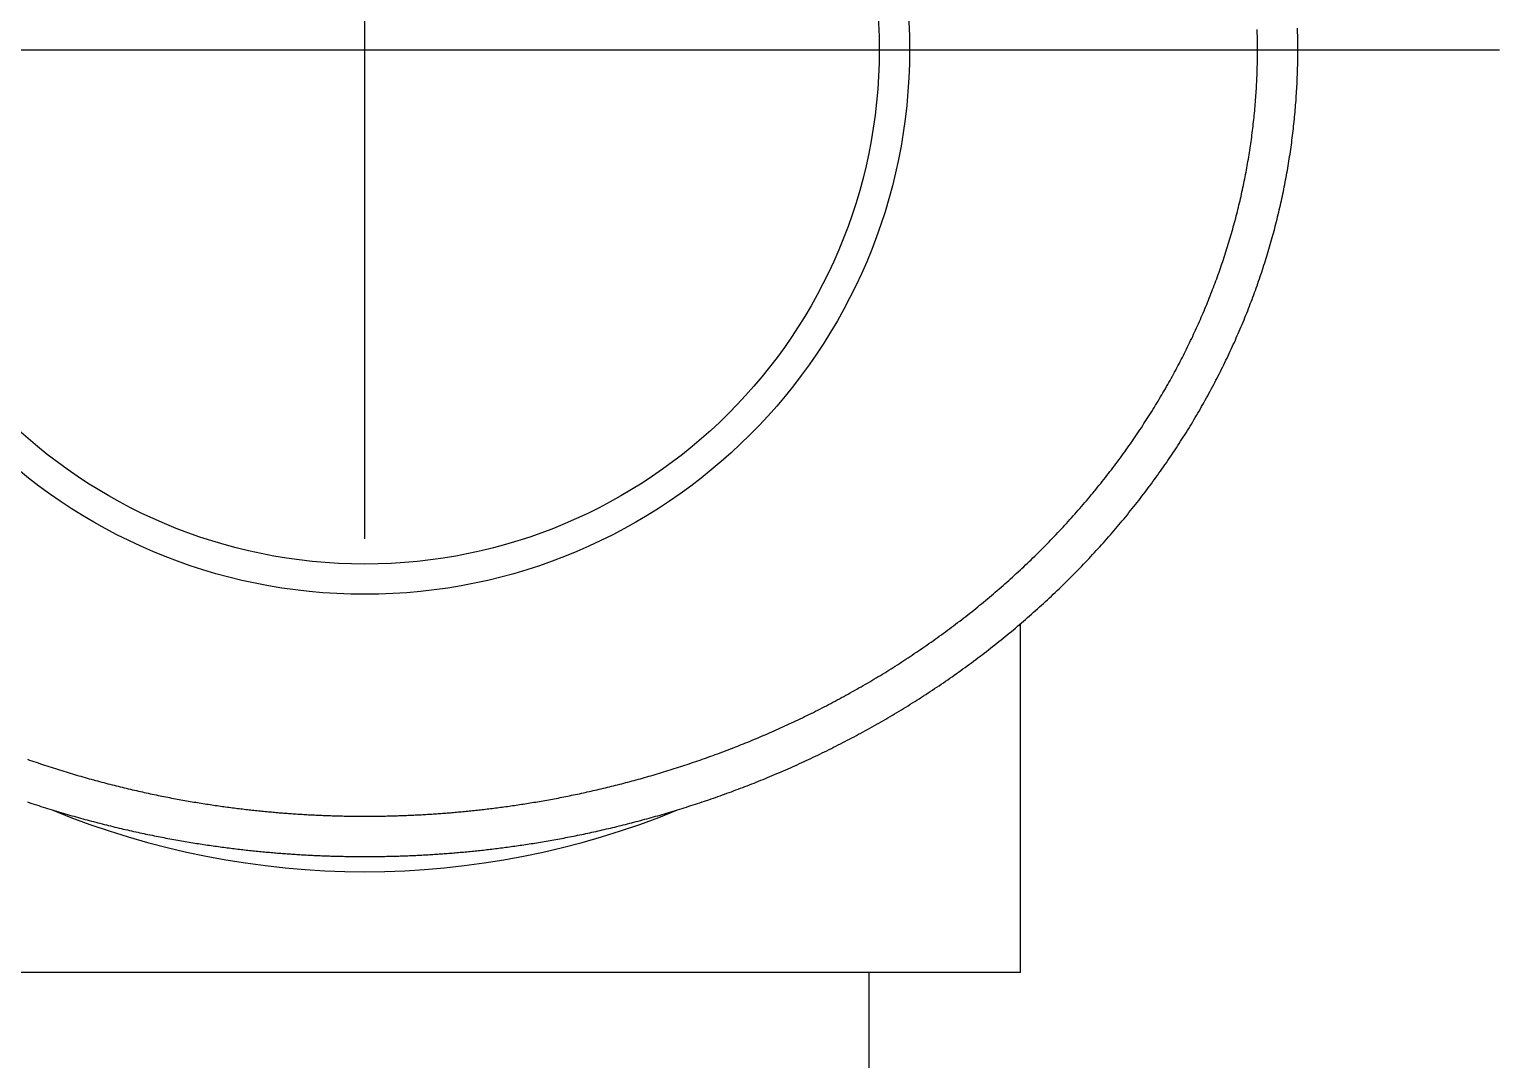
# Model space of a CAD drawing. Extents: x -10.3 to 66.3, y -16.9 to 63.8.
# Drawn here: x 51.69 to 66.27, y 43.64 to 53.85 of the extents above; entities that cross this region are included whole.
import ezdxf

# ---------------------------------------------------------------- set-up
doc = ezdxf.new("R2010")
doc.units = 0
doc.linetypes.add('CENTER', pattern=[50.8, 31.75, -6.35, 6.35, -6.35])
doc.layers.get('0').update_dxf_attribs({"linetype": 'CONTINUOUS'})
doc.layers.add('CENTER', color=1, linetype='CENTER')

msp = doc.modelspace()

# ---------------------------------------------------------------- linework, layer by layer
at = {"color": 7, "linetype": 'CONTINUOUS'}
for p, q in [((61.5174, 44.5), (61.5174, 47.9581)), ((61.5174, 44.5), (48.5174, 44.5)), ((60.0174, 0.3), (60.0174, 44.5))]:
    msp.add_line(p, q, dxfattribs=at)
at = {"color": 7}
for points in [[(55.0174, 45.65, 0), (55.0327, 45.65, 0), (55.048, 45.65, 0), (55.0633, 45.6501, 0), (55.0785, 45.6502, 0), (55.0938, 45.6503, 0), (55.109, 45.6504, 0), (55.1243, 45.6505, 0), (55.1396, 45.6507, 0), (55.1548, 45.6508, 0), (55.17, 45.651, 0), (55.1853, 45.6513, 0), (55.2005, 45.6515, 0), (55.2158, 45.6518, 0), (55.231, 45.6521, 0), (55.2463, 45.6524, 0), (55.2615, 45.6527, 0), (55.2768, 45.6531, 0), (55.292, 45.6534, 0), (55.3073, 45.6538, 0), (55.3225, 45.6542, 0), (55.3378, 45.6547, 0), (55.3531, 45.6552, 0), (55.3684, 45.6556, 0), (55.3837, 45.6561, 0), (55.399, 45.6567, 0), (55.4143, 45.6572, 0), (55.4296, 45.6578, 0), (55.4449, 45.6584, 0), (55.4603, 45.659, 0), (55.4757, 45.6597, 0), (55.491, 45.6604, 0), (55.5064, 45.6611, 0), (55.5218, 45.6618, 0), (55.5372, 45.6625, 0), (55.5527, 45.6633, 0), (55.5681, 45.6641, 0), (55.5836, 45.6649, 0), (55.5991, 45.6657, 0), (55.6146, 45.6666, 0), (55.6302, 45.6675, 0), (55.6457, 45.6684, 0), (55.6613, 45.6693, 0), (55.6769, 45.6703, 0), (55.6925, 45.6713, 0), (55.7082, 45.6723, 0), (55.7238, 45.6733, 0), (55.7395, 45.6744, 0), (55.7553, 45.6755, 0), (55.771, 45.6766, 0), (55.7868, 45.6777, 0), (55.8026, 45.6789, 0), (55.8184, 45.68, 0), (55.8343, 45.6812, 0), (55.8502, 45.6825, 0), (55.8662, 45.6837, 0), (55.8821, 45.685, 0), (55.8981, 45.6863, 0), (55.9142, 45.6877, 0), (55.9302, 45.689, 0), (55.9463, 45.6904, 0), (55.9625, 45.6919, 0), (55.9787, 45.6933, 0), (55.9949, 45.6948, 0), (56.0112, 45.6963, 0), (56.0275, 45.6978, 0), (56.0438, 45.6994, 0), (56.0602, 45.7009, 0), (56.0767, 45.7026, 0), (56.0932, 45.7042, 0), (56.1097, 45.7059, 0), (56.1262, 45.7076, 0), (56.1429, 45.7093, 0), (56.1595, 45.7111, 0), (56.1762, 45.7129, 0), (56.193, 45.7147, 0), (56.2098, 45.7166, 0), (56.2267, 45.7185, 0), (56.2436, 45.7204, 0), (56.2606, 45.7224, 0), (56.2776, 45.7244, 0), (56.2946, 45.7265, 0), (56.3117, 45.7285, 0), (56.3289, 45.7306, 0), (56.3462, 45.7328, 0), (56.3634, 45.735, 0), (56.3808, 45.7372, 0), (56.3982, 45.7394, 0), (56.4156, 45.7417, 0), (56.4331, 45.7441, 0), (56.4507, 45.7464, 0), (56.4683, 45.7489, 0), (56.486, 45.7513, 0), (56.5038, 45.7538, 0), (56.5216, 45.7563, 0), (56.5395, 45.7589, 0), (56.5574, 45.7615, 0), (56.5754, 45.7642, 0), (56.5935, 45.7669, 0), (56.6116, 45.7696, 0), (56.6298, 45.7724, 0), (56.6481, 45.7752, 0), (56.6664, 45.7781, 0), (56.6848, 45.781, 0), (56.7033, 45.7839, 0), (56.7218, 45.7869, 0), (56.7404, 45.79, 0), (56.7591, 45.7931, 0), (56.7779, 45.7962, 0), (56.7967, 45.7994, 0), (56.8156, 45.8026, 0), (56.8346, 45.8059, 0), (56.8536, 45.8092, 0), (56.8727, 45.8126, 0), (56.8919, 45.816, 0), (56.9112, 45.8195, 0), (56.9305, 45.823, 0), (56.9499, 45.8265, 0), (56.9694, 45.8302, 0), (56.9889, 45.8338, 0), (57.0085, 45.8376, 0), (57.0282, 45.8413, 0), (57.0479, 45.8452, 0), (57.0677, 45.8491, 0), (57.0875, 45.853, 0), (57.1074, 45.857, 0), (57.1274, 45.861, 0), (57.1474, 45.8651, 0), (57.1674, 45.8692, 0), (57.1876, 45.8734, 0), (57.2077, 45.8777, 0), (57.228, 45.882, 0), (57.2483, 45.8863, 0), (57.2686, 45.8908, 0), (57.289, 45.8952, 0), (57.3094, 45.8997, 0), (57.3299, 45.9043, 0), (57.3505, 45.9089, 0), (57.3711, 45.9136, 0), (57.3917, 45.9184, 0), (57.4124, 45.9232, 0), (57.4332, 45.928, 0), (57.454, 45.9329, 0), (57.4748, 45.9379, 0), (57.4957, 45.9429, 0), (57.5166, 45.948, 0), (57.5376, 45.9531, 0), (57.5586, 45.9583, 0), (57.5797, 45.9635, 0), (57.6008, 45.9688, 0), (57.6219, 45.9742, 0), (57.6431, 45.9796, 0), (57.6643, 45.985, 0), (57.6856, 45.9906, 0), (57.7069, 45.9961, 0), (57.7283, 46.0018, 0), (57.7497, 46.0075, 0), (57.7711, 46.0132, 0), (57.7925, 46.0191, 0), (57.814, 46.0249, 0), (57.8356, 46.0309, 0), (57.8571, 46.0368, 0), (57.8787, 46.0429, 0), (57.9004, 46.049, 0), (57.9221, 46.0552, 0), (57.9438, 46.0614, 0), (57.9655, 46.0677, 0), (57.9873, 46.074, 0), (58.009, 46.0805, 0), (58.0309, 46.0869, 0), (58.0527, 46.0934, 0), (58.0746, 46.1, 0), (58.0965, 46.1067, 0), (58.1184, 46.1134, 0), (58.1404, 46.1202, 0), (58.1624, 46.127, 0), (58.1844, 46.1339, 0), (58.2064, 46.1409, 0), (58.2285, 46.1479, 0), (58.2506, 46.155, 0), (58.2727, 46.1621, 0), (58.2948, 46.1693, 0), (58.317, 46.1766, 0), (58.3391, 46.1839, 0), (58.3613, 46.1913, 0), (58.3835, 46.1988, 0), (58.4058, 46.2063, 0), (58.428, 46.2139, 0), (58.4503, 46.2215, 0), (58.4726, 46.2292, 0), (58.4948, 46.237, 0), (58.5172, 46.2448, 0), (58.5395, 46.2527, 0), (58.5618, 46.2607, 0), (58.5842, 46.2687, 0), (58.6065, 46.2768, 0), (58.6289, 46.285, 0), (58.6513, 46.2932, 0), (58.6737, 46.3015, 0), (58.6961, 46.3099, 0), (58.7185, 46.3183, 0), (58.7409, 46.3268, 0), (58.7633, 46.3354, 0), (58.7858, 46.344, 0), (58.8082, 46.3527, 0), (58.8307, 46.3614, 0), (58.8531, 46.3702, 0), (58.8756, 46.3791, 0), (58.8981, 46.3881, 0), (58.9206, 46.3971, 0), (58.9431, 46.4062, 0), (58.9656, 46.4154, 0), (58.9881, 46.4246, 0), (59.0107, 46.4339, 0), (59.0332, 46.4433, 0), (59.0557, 46.4527, 0), (59.0783, 46.4622, 0), (59.1008, 46.4718, 0), (59.1234, 46.4814, 0), (59.146, 46.4911, 0), (59.1685, 46.5009, 0), (59.1911, 46.5107, 0), (59.2137, 46.5206, 0), (59.2362, 46.5306, 0), (59.2588, 46.5407, 0), (59.2814, 46.5508, 0), (59.304, 46.5609, 0), (59.3266, 46.5712, 0), (59.3491, 46.5815, 0), (59.3717, 46.5919, 0), (59.3943, 46.6024, 0), (59.4169, 46.6129, 0), (59.4395, 46.6235, 0), (59.4621, 46.6342, 0), (59.4846, 46.6449, 0), (59.5072, 46.6557, 0), (59.5298, 46.6666, 0), (59.5524, 46.6775, 0), (59.5749, 46.6885, 0), (59.5975, 46.6996, 0), (59.62, 46.7108, 0), (59.6426, 46.722, 0), (59.6651, 46.7333, 0), (59.6877, 46.7447, 0), (59.7102, 46.7561, 0), (59.7327, 46.7676, 0), (59.7552, 46.7792, 0), (59.7777, 46.7908, 0), (59.8002, 46.8025, 0), (59.8227, 46.8143, 0), (59.8452, 46.8262, 0), (59.8677, 46.8381, 0), (59.8902, 46.8501, 0), (59.9126, 46.8622, 0), (59.9351, 46.8743, 0), (59.9575, 46.8865, 0), (59.9799, 46.8988, 0), (60.0023, 46.9111, 0), (60.0247, 46.9236, 0), (60.0471, 46.9361, 0), (60.0694, 46.9486, 0), (60.0918, 46.9613, 0), (60.1141, 46.974, 0), (60.1364, 46.9868, 0), (60.1587, 46.9996, 0), (60.181, 47.0125, 0), (60.2033, 47.0255, 0), (60.2256, 47.0386, 0), (60.2478, 47.0517, 0), (60.27, 47.065, 0), (60.2922, 47.0782, 0), (60.3144, 47.0916, 0), (60.3366, 47.105, 0), (60.3587, 47.1185, 0), (60.3808, 47.1321, 0), (60.4029, 47.1457, 0), (60.425, 47.1595, 0), (60.4471, 47.1733, 0), (60.4691, 47.1871, 0), (60.4911, 47.201, 0), (60.5131, 47.2151, 0), (60.535, 47.2291, 0), (60.557, 47.2433, 0), (60.5789, 47.2575, 0), (60.6007, 47.2718, 0), (60.6226, 47.2861, 0), (60.6444, 47.3006, 0), (60.6662, 47.3151, 0), (60.688, 47.3296, 0), (60.7097, 47.3443, 0), (60.7314, 47.359, 0), (60.7531, 47.3738, 0), (60.7747, 47.3886, 0), (60.7963, 47.4035, 0), (60.8179, 47.4185, 0), (60.8394, 47.4335, 0), (60.8609, 47.4487, 0), (60.8824, 47.4638, 0), (60.9038, 47.4791, 0), (60.9252, 47.4944, 0), (60.9466, 47.5098, 0), (60.9679, 47.5253, 0), (60.9892, 47.5408, 0), (61.0105, 47.5564, 0), (61.0317, 47.572, 0), (61.0529, 47.5878, 0), (61.074, 47.6036, 0), (61.0951, 47.6194, 0), (61.1162, 47.6353, 0), (61.1372, 47.6513, 0), (61.1582, 47.6674, 0), (61.1791, 47.6835, 0), (61.2, 47.6997, 0), (61.2208, 47.7159, 0), (61.2417, 47.7323, 0), (61.2624, 47.7486, 0), (61.2831, 47.7651, 0), (61.3038, 47.7816, 0), (61.3244, 47.7982, 0), (61.345, 47.8148, 0), (61.3656, 47.8315, 0), (61.386, 47.8482, 0), (61.4065, 47.8651, 0), (61.4269, 47.882, 0), (61.4472, 47.8989, 0), (61.4675, 47.9159, 0), (61.4878, 47.933, 0), (61.508, 47.9501, 0), (61.5281, 47.9673, 0), (61.5482, 47.9846, 0), (61.5682, 48.0019, 0), (61.5882, 48.0193, 0), (61.6082, 48.0368, 0), (61.628, 48.0543, 0), (61.6479, 48.0718, 0), (61.6677, 48.0895, 0), (61.6874, 48.1072, 0), (61.707, 48.1249, 0), (61.7266, 48.1427, 0), (61.7462, 48.1606, 0), (61.7657, 48.1785, 0), (61.7851, 48.1965, 0), (61.8045, 48.2146, 0), (61.8238, 48.2327, 0), (61.8431, 48.2508, 0), (61.8623, 48.2691, 0), (61.8814, 48.2873, 0), (61.9005, 48.3057, 0), (61.9195, 48.324, 0), (61.9384, 48.3425, 0), (61.9573, 48.361, 0), (61.9762, 48.3795, 0), (61.9949, 48.3981, 0), (62.0137, 48.4168, 0), (62.0323, 48.4355, 0), (62.0509, 48.4543, 0), (62.0694, 48.4731, 0), (62.0878, 48.492, 0), (62.1062, 48.5109, 0), (62.1246, 48.5299, 0), (62.1428, 48.5489, 0), (62.161, 48.568, 0), (62.1791, 48.5871, 0), (62.1972, 48.6063, 0), (62.2152, 48.6255, 0), (62.2331, 48.6448, 0), (62.251, 48.6641, 0), (62.2688, 48.6835, 0), (62.2865, 48.7029, 0), (62.3041, 48.7223, 0), (62.3217, 48.7418, 0), (62.3392, 48.7614, 0), (62.3567, 48.781, 0), (62.3741, 48.8006, 0), (62.3914, 48.8203, 0), (62.4086, 48.8401, 0), (62.4258, 48.8598, 0), (62.4428, 48.8797, 0), (62.4599, 48.8995, 0), (62.4768, 48.9194, 0), (62.4937, 48.9394, 0), (62.5105, 48.9594, 0), (62.5272, 48.9794, 0), (62.5438, 48.9995, 0), (62.5604, 49.0196, 0), (62.5769, 49.0398, 0), (62.5933, 49.06, 0), (62.6097, 49.0802, 0), (62.626, 49.1005, 0), (62.6422, 49.1208, 0), (62.6583, 49.1412, 0), (62.6743, 49.1616, 0), (62.6903, 49.182, 0), (62.7062, 49.2025, 0), (62.722, 49.223, 0), (62.7377, 49.2435, 0), (62.7534, 49.2641, 0), (62.7689, 49.2847, 0), (62.7844, 49.3053, 0), (62.7998, 49.326, 0), (62.8152, 49.3467, 0), (62.8304, 49.3674, 0), (62.8456, 49.3882, 0), (62.8607, 49.409, 0), (62.8757, 49.4298, 0), (62.8906, 49.4507, 0), (62.9054, 49.4716, 0), (62.9202, 49.4925, 0), (62.9349, 49.5135, 0), (62.9495, 49.5344, 0), (62.964, 49.5554, 0), (62.9784, 49.5765, 0), (62.9928, 49.5975, 0), (63.0071, 49.6186, 0), (63.0213, 49.6398, 0), (63.0354, 49.6609, 0), (63.0494, 49.6821, 0), (63.0634, 49.7033, 0), (63.0772, 49.7245, 0), (63.091, 49.7458, 0), (63.1048, 49.7671, 0), (63.1184, 49.7884, 0), (63.1319, 49.8097, 0), (63.1454, 49.8311, 0), (63.1588, 49.8525, 0), (63.1721, 49.8739, 0), (63.1853, 49.8953, 0), (63.1985, 49.9168, 0), (63.2115, 49.9383, 0), (63.2245, 49.9598, 0), (63.2374, 49.9813, 0), (63.2502, 50.0029, 0), (63.2629, 50.0245, 0), (63.2756, 50.0461, 0), (63.2882, 50.0677, 0), (63.3007, 50.0893, 0), (63.3131, 50.111, 0), (63.3254, 50.1327, 0), (63.3377, 50.1544, 0), (63.3498, 50.1762, 0), (63.3619, 50.198, 0), (63.3739, 50.2197, 0), (63.3858, 50.2415, 0), (63.3977, 50.2634, 0), (63.4094, 50.2852, 0), (63.4211, 50.3071, 0), (63.4327, 50.329, 0), (63.4442, 50.3509, 0), (63.4557, 50.3728, 0), (63.467, 50.3948, 0), (63.4783, 50.4167, 0), (63.4895, 50.4387, 0), (63.5006, 50.4607, 0), (63.5116, 50.4828, 0), (63.5225, 50.5048, 0), (63.5334, 50.5269, 0), (63.5442, 50.549, 0), (63.5549, 50.5711, 0), (63.5655, 50.5932, 0), (63.576, 50.6153, 0), (63.5865, 50.6375, 0), (63.5969, 50.6596, 0), (63.6072, 50.6818, 0), (63.6174, 50.704, 0), (63.6275, 50.7262, 0), (63.6376, 50.7485, 0), (63.6475, 50.7707, 0), (63.6574, 50.793, 0), (63.6672, 50.8153, 0), (63.677, 50.8376, 0), (63.6866, 50.8599, 0), (63.6962, 50.8823, 0), (63.7057, 50.9046, 0), (63.7151, 50.927, 0), (63.7244, 50.9494, 0), (63.7336, 50.9718, 0), (63.7428, 50.9942, 0), (63.7519, 51.0166, 0), (63.7609, 51.039, 0), (63.7698, 51.0615, 0), (63.7787, 51.084, 0), (63.7874, 51.1065, 0), (63.7961, 51.129, 0), (63.8047, 51.1515, 0), (63.8132, 51.174, 0), (63.8217, 51.1965, 0), (63.83, 51.2191, 0), (63.8383, 51.2417, 0), (63.8465, 51.2643, 0), (63.8546, 51.2868, 0), (63.8627, 51.3095, 0), (63.8706, 51.3321, 0), (63.8785, 51.3547, 0), (63.8863, 51.3773, 0), (63.894, 51.4, 0), (63.9017, 51.4227, 0), (63.9092, 51.4454, 0), (63.9167, 51.468, 0), (63.9241, 51.4908, 0), (63.9314, 51.5135, 0), (63.9387, 51.5362, 0), (63.9458, 51.5589, 0), (63.9529, 51.5817, 0), (63.9599, 51.6044, 0), (63.9668, 51.6272, 0), (63.9737, 51.65, 0), (63.9804, 51.6728, 0), (63.9871, 51.6956, 0), (63.9937, 51.7184, 0), (64.0002, 51.7412, 0), (64.0067, 51.764, 0), (64.013, 51.7869, 0), (64.0193, 51.8097, 0), (64.0255, 51.8326, 0), (64.0317, 51.8554, 0), (64.0377, 51.8783, 0), (64.0437, 51.9012, 0), (64.0496, 51.9241, 0), (64.0554, 51.947, 0), (64.0611, 51.9699, 0), (64.0668, 51.9928, 0), (64.0723, 52.0157, 0), (64.0778, 52.0386, 0), (64.0832, 52.0616, 0), (64.0886, 52.0845, 0), (64.0938, 52.1075, 0), (64.099, 52.1304, 0), (64.1041, 52.1534, 0), (64.1091, 52.1764, 0), (64.1141, 52.1993, 0), (64.1189, 52.2223, 0), (64.1237, 52.2453, 0), (64.1284, 52.2683, 0), (64.133, 52.2913, 0), (64.1376, 52.3143, 0), (64.142, 52.3373, 0), (64.1464, 52.3604, 0), (64.1507, 52.3834, 0), (64.155, 52.4064, 0), (64.1591, 52.4295, 0), (64.1632, 52.4525, 0), (64.1672, 52.4756, 0), (64.1711, 52.4986, 0), (64.175, 52.5217, 0), (64.1787, 52.5448, 0), (64.1824, 52.5678, 0), (64.186, 52.5909, 0), (64.1895, 52.614, 0), (64.193, 52.6371, 0), (64.1963, 52.6602, 0), (64.1996, 52.6833, 0), (64.2028, 52.7064, 0), (64.206, 52.7295, 0), (64.209, 52.7526, 0), (64.212, 52.7757, 0), (64.2149, 52.7988, 0), (64.2177, 52.8219, 0), (64.2205, 52.8451, 0), (64.2231, 52.8682, 0), (64.2257, 52.8913, 0), (64.2282, 52.9145, 0), (64.2307, 52.9376, 0), (64.233, 52.9607, 0), (64.2353, 52.9839, 0), (64.2375, 53.007, 0), (64.2396, 53.0302, 0), (64.2416, 53.0533, 0), (64.2436, 53.0765, 0), (64.2455, 53.0996, 0), (64.2473, 53.1228, 0), (64.249, 53.146, 0), (64.2507, 53.1691, 0), (64.2522, 53.1923, 0), (64.2537, 53.2154, 0), (64.2552, 53.2386, 0), (64.2565, 53.2618, 0), (64.2578, 53.2849, 0), (64.259, 53.3081, 0), (64.2601, 53.3313, 0), (64.2611, 53.3545, 0), (64.262, 53.3776, 0), (64.2629, 53.4008, 0), (64.2637, 53.424, 0), (64.2644, 53.4472, 0), (64.2651, 53.4704, 0), (64.2656, 53.4936, 0), (64.2661, 53.5168, 0), (64.2665, 53.5399, 0), (64.2668, 53.5631, 0), (64.2671, 53.5863, 0), (64.2673, 53.6095, 0), (64.2674, 53.6327, 0), (64.2674, 53.6559, 0), (64.2673, 53.6791, 0), (64.2672, 53.7023, 0), (64.267, 53.7254, 0), (64.2667, 53.7486, 0), (64.2663, 53.7718, 0), (64.2659, 53.795, 0), (64.2653, 53.8182, 0), (64.2647, 53.8413, 0), (64.2641, 53.8645, 0)], [(55.0174, 46.05, 0), (55.0321, 46.05, 0), (55.0468, 46.05, 0), (55.0615, 46.0501, 0), (55.0762, 46.0502, 0), (55.0909, 46.0502, 0), (55.1056, 46.0504, 0), (55.1203, 46.0505, 0), (55.135, 46.0506, 0), (55.1497, 46.0508, 0), (55.1643, 46.051, 0), (55.179, 46.0512, 0), (55.1937, 46.0515, 0), (55.2084, 46.0517, 0), (55.223, 46.052, 0), (55.2377, 46.0523, 0), (55.2524, 46.0526, 0), (55.2671, 46.0529, 0), (55.2817, 46.0533, 0), (55.2964, 46.0537, 0), (55.3111, 46.0541, 0), (55.3258, 46.0545, 0), (55.3405, 46.055, 0), (55.3553, 46.0554, 0), (55.37, 46.0559, 0), (55.3847, 46.0564, 0), (55.3994, 46.057, 0), (55.4142, 46.0575, 0), (55.429, 46.0581, 0), (55.4437, 46.0587, 0), (55.4585, 46.0593, 0), (55.4733, 46.06, 0), (55.4881, 46.0606, 0), (55.503, 46.0613, 0), (55.5178, 46.0621, 0), (55.5327, 46.0628, 0), (55.5475, 46.0635, 0), (55.5624, 46.0643, 0), (55.5773, 46.0651, 0), (55.5923, 46.066, 0), (55.6072, 46.0668, 0), (55.6222, 46.0677, 0), (55.6372, 46.0686, 0), (55.6522, 46.0695, 0), (55.6672, 46.0705, 0), (55.6823, 46.0714, 0), (55.6974, 46.0724, 0), (55.7125, 46.0735, 0), (55.7276, 46.0745, 0), (55.7428, 46.0756, 0), (55.758, 46.0767, 0), (55.7732, 46.0778, 0), (55.7885, 46.0789, 0), (55.8037, 46.0801, 0), (55.819, 46.0813, 0), (55.8344, 46.0825, 0), (55.8497, 46.0837, 0), (55.8651, 46.085, 0), (55.8806, 46.0863, 0), (55.896, 46.0876, 0), (55.9116, 46.0889, 0), (55.9271, 46.0903, 0), (55.9427, 46.0917, 0), (55.9583, 46.0931, 0), (55.974, 46.0945, 0), (55.9897, 46.096, 0), (56.0054, 46.0975, 0), (56.0212, 46.099, 0), (56.037, 46.1006, 0), (56.0528, 46.1022, 0), (56.0688, 46.1038, 0), (56.0847, 46.1054, 0), (56.1007, 46.1071, 0), (56.1167, 46.1088, 0), (56.1328, 46.1105, 0), (56.149, 46.1123, 0), (56.1651, 46.1141, 0), (56.1814, 46.1159, 0), (56.1976, 46.1178, 0), (56.214, 46.1197, 0), (56.2303, 46.1216, 0), (56.2467, 46.1236, 0), (56.2632, 46.1256, 0), (56.2797, 46.1276, 0), (56.2963, 46.1297, 0), (56.313, 46.1318, 0), (56.3296, 46.1339, 0), (56.3464, 46.1361, 0), (56.3632, 46.1383, 0), (56.38, 46.1405, 0), (56.3969, 46.1428, 0), (56.4139, 46.1451, 0), (56.4309, 46.1475, 0), (56.448, 46.1499, 0), (56.4652, 46.1523, 0), (56.4824, 46.1548, 0), (56.4996, 46.1573, 0), (56.5169, 46.1599, 0), (56.5343, 46.1625, 0), (56.5518, 46.1651, 0), (56.5693, 46.1678, 0), (56.5869, 46.1705, 0), (56.6045, 46.1732, 0), (56.6222, 46.176, 0), (56.64, 46.1789, 0), (56.6578, 46.1818, 0), (56.6757, 46.1847, 0), (56.6937, 46.1877, 0), (56.7117, 46.1907, 0), (56.7298, 46.1937, 0), (56.748, 46.1969, 0), (56.7663, 46.2, 0), (56.7846, 46.2032, 0), (56.803, 46.2064, 0), (56.8215, 46.2097, 0), (56.84, 46.2131, 0), (56.8586, 46.2165, 0), (56.8773, 46.2199, 0), (56.896, 46.2234, 0), (56.9148, 46.2269, 0), (56.9336, 46.2305, 0), (56.9525, 46.2341, 0), (56.9715, 46.2378, 0), (56.9905, 46.2415, 0), (57.0096, 46.2453, 0), (57.0287, 46.2492, 0), (57.0479, 46.253, 0), (57.0672, 46.257, 0), (57.0865, 46.261, 0), (57.1058, 46.265, 0), (57.1252, 46.2691, 0), (57.1447, 46.2732, 0), (57.1642, 46.2774, 0), (57.1838, 46.2817, 0), (57.2034, 46.2859, 0), (57.223, 46.2903, 0), (57.2428, 46.2947, 0), (57.2625, 46.2991, 0), (57.2823, 46.3036, 0), (57.3022, 46.3082, 0), (57.3221, 46.3128, 0), (57.342, 46.3175, 0), (57.362, 46.3222, 0), (57.3821, 46.327, 0), (57.4021, 46.3318, 0), (57.4223, 46.3367, 0), (57.4424, 46.3416, 0), (57.4626, 46.3466, 0), (57.4829, 46.3516, 0), (57.5032, 46.3567, 0), (57.5235, 46.3618, 0), (57.5439, 46.3671, 0), (57.5643, 46.3723, 0), (57.5848, 46.3776, 0), (57.6052, 46.383, 0), (57.6258, 46.3884, 0), (57.6463, 46.3939, 0), (57.6669, 46.3994, 0), (57.6876, 46.405, 0), (57.7082, 46.4107, 0), (57.7289, 46.4164, 0), (57.7497, 46.4221, 0), (57.7704, 46.4279, 0), (57.7912, 46.4338, 0), (57.812, 46.4397, 0), (57.8329, 46.4457, 0), (57.8538, 46.4518, 0), (57.8747, 46.4579, 0), (57.8957, 46.464, 0), (57.9166, 46.4702, 0), (57.9376, 46.4765, 0), (57.9587, 46.4829, 0), (57.9797, 46.4892, 0), (58.0008, 46.4957, 0), (58.0219, 46.5022, 0), (58.043, 46.5088, 0), (58.0642, 46.5154, 0), (58.0854, 46.5221, 0), (58.1065, 46.5288, 0), (58.1278, 46.5356, 0), (58.149, 46.5425, 0), (58.1703, 46.5494, 0), (58.1915, 46.5564, 0), (58.2128, 46.5634, 0), (58.2342, 46.5705, 0), (58.2555, 46.5777, 0), (58.2768, 46.5849, 0), (58.2982, 46.5922, 0), (58.3196, 46.5996, 0), (58.341, 46.607, 0), (58.3624, 46.6144, 0), (58.3838, 46.622, 0), (58.4053, 46.6296, 0), (58.4267, 46.6372, 0), (58.4482, 46.6449, 0), (58.4697, 46.6527, 0), (58.4912, 46.6605, 0), (58.5127, 46.6684, 0), (58.5342, 46.6764, 0), (58.5557, 46.6844, 0), (58.5772, 46.6925, 0), (58.5987, 46.7007, 0), (58.6203, 46.7089, 0), (58.6418, 46.7172, 0), (58.6634, 46.7255, 0), (58.6849, 46.7339, 0), (58.7065, 46.7424, 0), (58.7281, 46.7509, 0), (58.7496, 46.7595, 0), (58.7712, 46.7682, 0), (58.7928, 46.7769, 0), (58.8144, 46.7857, 0), (58.8361, 46.7946, 0), (58.8577, 46.8035, 0), (58.8793, 46.8125, 0), (58.9009, 46.8215, 0), (58.9226, 46.8306, 0), (58.9442, 46.8398, 0), (58.9659, 46.8491, 0), (58.9875, 46.8584, 0), (59.0092, 46.8678, 0), (59.0308, 46.8772, 0), (59.0525, 46.8867, 0), (59.0741, 46.8963, 0), (59.0958, 46.9059, 0), (59.1175, 46.9156, 0), (59.1391, 46.9254, 0), (59.1608, 46.9352, 0), (59.1825, 46.9451, 0), (59.2041, 46.9551, 0), (59.2258, 46.9651, 0), (59.2475, 46.9752, 0), (59.2691, 46.9854, 0), (59.2908, 46.9956, 0), (59.3124, 47.0059, 0), (59.3341, 47.0163, 0), (59.3557, 47.0267, 0), (59.3774, 47.0372, 0), (59.399, 47.0478, 0), (59.4206, 47.0584, 0), (59.4423, 47.0691, 0), (59.4639, 47.0799, 0), (59.4855, 47.0907, 0), (59.5071, 47.1016, 0), (59.5287, 47.1125, 0), (59.5503, 47.1236, 0), (59.5719, 47.1347, 0), (59.5935, 47.1458, 0), (59.615, 47.1571, 0), (59.6366, 47.1684, 0), (59.6581, 47.1797, 0), (59.6797, 47.1911, 0), (59.7012, 47.2026, 0), (59.7227, 47.2142, 0), (59.7442, 47.2258, 0), (59.7657, 47.2375, 0), (59.7872, 47.2493, 0), (59.8086, 47.2611, 0), (59.8301, 47.273, 0), (59.8515, 47.285, 0), (59.873, 47.2971, 0), (59.8944, 47.3092, 0), (59.9158, 47.3213, 0), (59.9371, 47.3336, 0), (59.9585, 47.3459, 0), (59.9799, 47.3583, 0), (60.0012, 47.3707, 0), (60.0225, 47.3832, 0), (60.0438, 47.3958, 0), (60.0651, 47.4085, 0), (60.0863, 47.4212, 0), (60.1076, 47.434, 0), (60.1288, 47.4468, 0), (60.15, 47.4597, 0), (60.1712, 47.4727, 0), (60.1923, 47.4858, 0), (60.2134, 47.4989, 0), (60.2346, 47.5121, 0), (60.2556, 47.5254, 0), (60.2767, 47.5387, 0), (60.2977, 47.5521, 0), (60.3188, 47.5656, 0), (60.3397, 47.5791, 0), (60.3607, 47.5928, 0), (60.3816, 47.6064, 0), (60.4025, 47.6202, 0), (60.4234, 47.634, 0), (60.4442, 47.6478, 0), (60.4651, 47.6618, 0), (60.4858, 47.6758, 0), (60.5066, 47.6898, 0), (60.5273, 47.704, 0), (60.548, 47.7182, 0), (60.5687, 47.7324, 0), (60.5893, 47.7468, 0), (60.6099, 47.7612, 0), (60.6305, 47.7756, 0), (60.651, 47.7901, 0), (60.6715, 47.8047, 0), (60.692, 47.8194, 0), (60.7124, 47.8341, 0), (60.7328, 47.8488, 0), (60.7531, 47.8637, 0), (60.7734, 47.8786, 0), (60.7937, 47.8936, 0), (60.814, 47.9086, 0), (60.8342, 47.9237, 0), (60.8543, 47.9388, 0), (60.8744, 47.954, 0), (60.8945, 47.9693, 0), (60.9146, 47.9847, 0), (60.9346, 48.0001, 0), (60.9545, 48.0155, 0), (60.9745, 48.031, 0), (60.9943, 48.0466, 0), (61.0142, 48.0623, 0), (61.0339, 48.078, 0), (61.0537, 48.0937, 0), (61.0734, 48.1096, 0), (61.093, 48.1254, 0), (61.1127, 48.1414, 0), (61.1322, 48.1574, 0), (61.1517, 48.1735, 0), (61.1712, 48.1896, 0), (61.1906, 48.2058, 0), (61.21, 48.222, 0), (61.2293, 48.2383, 0), (61.2486, 48.2547, 0), (61.2678, 48.2711, 0), (61.287, 48.2875, 0), (61.3061, 48.3041, 0), (61.3252, 48.3207, 0), (61.3442, 48.3373, 0), (61.3632, 48.354, 0), (61.3821, 48.3708, 0), (61.401, 48.3876, 0), (61.4198, 48.4045, 0), (61.4385, 48.4214, 0), (61.4572, 48.4384, 0), (61.4759, 48.4554, 0), (61.4945, 48.4725, 0), (61.513, 48.4897, 0), (61.5315, 48.5069, 0), (61.5499, 48.5242, 0), (61.5682, 48.5415, 0), (61.5865, 48.5588, 0), (61.6048, 48.5763, 0), (61.623, 48.5937, 0), (61.6411, 48.6113, 0), (61.6592, 48.6288, 0), (61.6772, 48.6465, 0), (61.6951, 48.6641, 0), (61.713, 48.6819, 0), (61.7308, 48.6996, 0), (61.7486, 48.7175, 0), (61.7663, 48.7354, 0), (61.7839, 48.7533, 0), (61.8015, 48.7713, 0), (61.819, 48.7893, 0), (61.8365, 48.8073, 0), (61.8538, 48.8255, 0), (61.8712, 48.8436, 0), (61.8884, 48.8618, 0), (61.9056, 48.8801, 0), (61.9228, 48.8984, 0), (61.9398, 48.9167, 0), (61.9568, 48.9351, 0), (61.9738, 48.9536, 0), (61.9906, 48.9721, 0), (62.0074, 48.9906, 0), (62.0242, 49.0091, 0), (62.0408, 49.0278, 0), (62.0574, 49.0464, 0), (62.074, 49.0651, 0), (62.0904, 49.0838, 0), (62.1068, 49.1026, 0), (62.1231, 49.1214, 0), (62.1394, 49.1403, 0), (62.1556, 49.1592, 0), (62.1717, 49.1781, 0), (62.1877, 49.1971, 0), (62.2037, 49.2161, 0), (62.2196, 49.2352, 0), (62.2355, 49.2542, 0), (62.2512, 49.2734, 0), (62.2669, 49.2925, 0), (62.2825, 49.3117, 0), (62.2981, 49.331, 0), (62.3135, 49.3503, 0), (62.3289, 49.3696, 0), (62.3442, 49.3889, 0), (62.3595, 49.4083, 0), (62.3747, 49.4277, 0), (62.3898, 49.4472, 0), (62.4048, 49.4666, 0), (62.4197, 49.4861, 0), (62.4346, 49.5057, 0), (62.4494, 49.5253, 0), (62.4641, 49.5449, 0), (62.4787, 49.5645, 0), (62.4933, 49.5842, 0), (62.5078, 49.6039, 0), (62.5222, 49.6236, 0), (62.5365, 49.6433, 0), (62.5507, 49.6631, 0), (62.5649, 49.6829, 0), (62.579, 49.7028, 0), (62.593, 49.7226, 0), (62.607, 49.7425, 0), (62.6208, 49.7624, 0), (62.6346, 49.7824, 0), (62.6483, 49.8023, 0), (62.6619, 49.8223, 0), (62.6755, 49.8423, 0), (62.6889, 49.8624, 0), (62.7023, 49.8824, 0), (62.7156, 49.9025, 0), (62.7289, 49.9226, 0), (62.742, 49.9428, 0), (62.7551, 49.9629, 0), (62.7681, 49.9831, 0), (62.7811, 50.0033, 0), (62.7939, 50.0236, 0), (62.8067, 50.0438, 0), (62.8194, 50.0641, 0), (62.832, 50.0844, 0), (62.8445, 50.1047, 0), (62.857, 50.1251, 0), (62.8694, 50.1455, 0), (62.8817, 50.1659, 0), (62.8939, 50.1863, 0), (62.906, 50.2067, 0), (62.9181, 50.2272, 0), (62.9301, 50.2476, 0), (62.942, 50.2681, 0), (62.9539, 50.2887, 0), (62.9656, 50.3092, 0), (62.9773, 50.3297, 0), (62.9889, 50.3503, 0), (63.0004, 50.3709, 0), (63.0119, 50.3915, 0), (63.0232, 50.4122, 0), (63.0345, 50.4328, 0), (63.0458, 50.4535, 0), (63.0569, 50.4742, 0), (63.0679, 50.4949, 0), (63.0789, 50.5156, 0), (63.0898, 50.5364, 0), (63.1007, 50.5571, 0), (63.1114, 50.5779, 0), (63.1221, 50.5987, 0), (63.1327, 50.6195, 0), (63.1432, 50.6404, 0), (63.1536, 50.6612, 0), (63.164, 50.6821, 0), (63.1743, 50.703, 0), (63.1845, 50.7239, 0), (63.1946, 50.7448, 0), (63.2046, 50.7657, 0), (63.2146, 50.7866, 0), (63.2245, 50.8076, 0), (63.2343, 50.8286, 0), (63.244, 50.8496, 0), (63.2537, 50.8706, 0), (63.2633, 50.8916, 0), (63.2728, 50.9126, 0), (63.2822, 50.9337, 0), (63.2916, 50.9547, 0), (63.3009, 50.9758, 0), (63.3101, 50.9969, 0), (63.3192, 51.018, 0), (63.3282, 51.0391, 0), (63.3372, 51.0603, 0), (63.3461, 51.0814, 0), (63.3549, 51.1026, 0), (63.3636, 51.1238, 0), (63.3723, 51.1449, 0), (63.3809, 51.1661, 0), (63.3894, 51.1874, 0), (63.3978, 51.2086, 0), (63.4062, 51.2298, 0), (63.4145, 51.2511, 0), (63.4227, 51.2723, 0), (63.4308, 51.2936, 0), (63.4389, 51.3149, 0), (63.4468, 51.3362, 0), (63.4547, 51.3575, 0), (63.4626, 51.3788, 0), (63.4703, 51.4002, 0), (63.478, 51.4215, 0), (63.4856, 51.4429, 0), (63.4931, 51.4642, 0), (63.5005, 51.4856, 0), (63.5079, 51.507, 0), (63.5152, 51.5284, 0), (63.5224, 51.5498, 0), (63.5295, 51.5712, 0), (63.5366, 51.5926, 0), (63.5436, 51.6141, 0), (63.5505, 51.6355, 0), (63.5573, 51.657, 0), (63.5641, 51.6784, 0), (63.5708, 51.6999, 0), (63.5774, 51.7214, 0), (63.5839, 51.7429, 0), (63.5904, 51.7644, 0), (63.5968, 51.7859, 0), (63.6031, 51.8074, 0), (63.6093, 51.829, 0), (63.6155, 51.8505, 0), (63.6215, 51.872, 0), (63.6276, 51.8936, 0), (63.6335, 51.9152, 0), (63.6393, 51.9367, 0), (63.6451, 51.9583, 0), (63.6508, 51.9799, 0), (63.6565, 52.0015, 0), (63.662, 52.0231, 0), (63.6675, 52.0447, 0), (63.6729, 52.0663, 0), (63.6782, 52.0879, 0), (63.6835, 52.1095, 0), (63.6887, 52.1312, 0), (63.6938, 52.1528, 0), (63.6988, 52.1744, 0), (63.7038, 52.1961, 0), (63.7087, 52.2177, 0), (63.7135, 52.2394, 0), (63.7182, 52.2611, 0), (63.7229, 52.2827, 0), (63.7274, 52.3044, 0), (63.7319, 52.3261, 0), (63.7364, 52.3478, 0), (63.7407, 52.3695, 0), (63.745, 52.3912, 0), (63.7492, 52.4129, 0), (63.7534, 52.4346, 0), (63.7575, 52.4563, 0), (63.7614, 52.478, 0), (63.7654, 52.4998, 0), (63.7692, 52.5215, 0), (63.773, 52.5432, 0), (63.7767, 52.565, 0), (63.7803, 52.5867, 0), (63.7838, 52.6085, 0), (63.7873, 52.6302, 0), (63.7907, 52.652, 0), (63.794, 52.6737, 0), (63.7973, 52.6955, 0), (63.8004, 52.7173, 0), (63.8035, 52.739, 0), (63.8066, 52.7608, 0), (63.8095, 52.7826, 0), (63.8124, 52.8044, 0), (63.8152, 52.8261, 0), (63.8179, 52.8479, 0), (63.8206, 52.8697, 0), (63.8232, 52.8915, 0), (63.8257, 52.9133, 0), (63.8281, 52.9351, 0), (63.8305, 52.9569, 0), (63.8328, 52.9787, 0), (63.835, 53.0005, 0), (63.8371, 53.0223, 0), (63.8392, 53.0442, 0), (63.8412, 53.066, 0), (63.8431, 53.0878, 0), (63.845, 53.1096, 0), (63.8468, 53.1314, 0), (63.8485, 53.1532, 0), (63.8501, 53.1751, 0), (63.8516, 53.1969, 0), (63.8531, 53.2187, 0), (63.8545, 53.2406, 0), (63.8559, 53.2624, 0), (63.8571, 53.2842, 0), (63.8583, 53.306, 0), (63.8594, 53.3279, 0), (63.8605, 53.3497, 0), (63.8615, 53.3716, 0), (63.8623, 53.3934, 0), (63.8632, 53.4152, 0), (63.8639, 53.4371, 0), (63.8646, 53.4589, 0), (63.8652, 53.4808, 0), (63.8657, 53.5026, 0), (63.8662, 53.5245, 0), (63.8666, 53.5463, 0), (63.8669, 53.5682, 0), (63.8671, 53.59, 0), (63.8673, 53.6118, 0), (63.8674, 53.6337, 0), (63.8674, 53.6555, 0), (63.8673, 53.6774, 0), (63.8672, 53.6992, 0), (63.867, 53.7211, 0), (63.8667, 53.7429, 0), (63.8664, 53.7648, 0), (63.866, 53.7866, 0), (63.8655, 53.8084, 0), (63.8649, 53.8303, 0), (63.8642, 53.8521, 0)], [(51.6722, 46.6143, 0), (51.6936, 46.6069, 0), (51.715, 46.5995, 0), (51.7364, 46.5921, 0), (51.7577, 46.5848, 0), (51.7791, 46.5776, 0), (51.8004, 46.5704, 0), (51.8217, 46.5633, 0), (51.843, 46.5562, 0), (51.8643, 46.5493, 0), (51.8855, 46.5423, 0), (51.9068, 46.5355, 0), (51.928, 46.5287, 0), (51.9492, 46.5219, 0), (51.9703, 46.5152, 0), (51.9915, 46.5086, 0), (52.0126, 46.502, 0), (52.0337, 46.4955, 0), (52.0548, 46.4891, 0), (52.0758, 46.4827, 0), (52.0968, 46.4763, 0), (52.1178, 46.47, 0), (52.1388, 46.4638, 0), (52.1598, 46.4577, 0), (52.1807, 46.4516, 0), (52.2016, 46.4455, 0), (52.2224, 46.4395, 0), (52.2433, 46.4336, 0), (52.2641, 46.4277, 0), (52.2848, 46.4219, 0), (52.3056, 46.4162, 0), (52.3263, 46.4105, 0), (52.3469, 46.4048, 0), (52.3676, 46.3992, 0), (52.3882, 46.3937, 0), (52.4087, 46.3882, 0), (52.4293, 46.3828, 0), (52.4498, 46.3774, 0), (52.4702, 46.3721, 0), (52.4906, 46.3669, 0), (52.511, 46.3617, 0), (52.5313, 46.3565, 0), (52.5516, 46.3514, 0), (52.5719, 46.3464, 0), (52.5921, 46.3414, 0), (52.6123, 46.3365, 0), (52.6324, 46.3316, 0), (52.6525, 46.3268, 0), (52.6726, 46.322, 0), (52.6926, 46.3173, 0), (52.7125, 46.3127, 0), (52.7324, 46.3081, 0), (52.7523, 46.3035, 0), (52.7721, 46.299, 0), (52.7919, 46.2946, 0), (52.8116, 46.2902, 0), (52.8313, 46.2858, 0), (52.8509, 46.2815, 0), (52.8705, 46.2773, 0), (52.89, 46.2731, 0), (52.9095, 46.269, 0), (52.9289, 46.2649, 0), (52.9482, 46.2609, 0), (52.9675, 46.2569, 0), (52.9868, 46.253, 0), (53.006, 46.2491, 0), (53.0251, 46.2453, 0), (53.0442, 46.2415, 0), (53.0633, 46.2378, 0), (53.0822, 46.2341, 0), (53.1011, 46.2305, 0), (53.12, 46.2269, 0), (53.1388, 46.2234, 0), (53.1575, 46.2199, 0), (53.1761, 46.2165, 0), (53.1947, 46.2131, 0), (53.2132, 46.2097, 0), (53.2316, 46.2065, 0), (53.25, 46.2032, 0), (53.2682, 46.2, 0), (53.2865, 46.1969, 0), (53.3046, 46.1938, 0), (53.3227, 46.1907, 0), (53.3407, 46.1877, 0), (53.3587, 46.1847, 0), (53.3766, 46.1818, 0), (53.3944, 46.1789, 0), (53.4121, 46.1761, 0), (53.4298, 46.1733, 0), (53.4475, 46.1705, 0), (53.4651, 46.1678, 0), (53.4826, 46.1651, 0), (53.5, 46.1625, 0), (53.5174, 46.1599, 0), (53.5347, 46.1573, 0), (53.552, 46.1548, 0), (53.5692, 46.1524, 0), (53.5864, 46.1499, 0), (53.6034, 46.1475, 0), (53.6205, 46.1452, 0), (53.6375, 46.1429, 0), (53.6544, 46.1406, 0), (53.6712, 46.1383, 0), (53.6881, 46.1361, 0), (53.7048, 46.134, 0), (53.7215, 46.1318, 0), (53.7382, 46.1297, 0), (53.7548, 46.1277, 0), (53.7713, 46.1256, 0), (53.7878, 46.1236, 0), (53.8043, 46.1217, 0), (53.8206, 46.1197, 0), (53.837, 46.1178, 0), (53.8533, 46.116, 0), (53.8695, 46.1141, 0), (53.8857, 46.1123, 0), (53.9019, 46.1106, 0), (53.918, 46.1088, 0), (53.934, 46.1071, 0), (53.95, 46.1055, 0), (53.966, 46.1038, 0), (53.9819, 46.1022, 0), (53.9978, 46.1006, 0), (54.0136, 46.0991, 0), (54.0294, 46.0975, 0), (54.0452, 46.096, 0), (54.0609, 46.0946, 0), (54.0765, 46.0931, 0), (54.0921, 46.0917, 0), (54.1077, 46.0903, 0), (54.1233, 46.0889, 0), (54.1388, 46.0876, 0), (54.1542, 46.0863, 0), (54.1697, 46.085, 0), (54.1851, 46.0837, 0), (54.2004, 46.0825, 0), (54.2158, 46.0813, 0), (54.2311, 46.0801, 0), (54.2463, 46.0789, 0), (54.2616, 46.0778, 0), (54.2768, 46.0766, 0), (54.292, 46.0755, 0), (54.3072, 46.0745, 0), (54.3223, 46.0734, 0), (54.3374, 46.0724, 0), (54.3525, 46.0714, 0), (54.3676, 46.0704, 0), (54.3826, 46.0695, 0), (54.3976, 46.0686, 0), (54.4126, 46.0677, 0), (54.4276, 46.0668, 0), (54.4425, 46.0659, 0), (54.4575, 46.0651, 0), (54.4724, 46.0643, 0), (54.4873, 46.0635, 0), (54.5021, 46.0628, 0), (54.517, 46.062, 0), (54.5318, 46.0613, 0), (54.5467, 46.0606, 0), (54.5615, 46.0599, 0), (54.5763, 46.0593, 0), (54.5911, 46.0587, 0), (54.6058, 46.0581, 0), (54.6206, 46.0575, 0), (54.6354, 46.0569, 0), (54.6501, 46.0564, 0), (54.6648, 46.0559, 0), (54.6796, 46.0554, 0), (54.6943, 46.0549, 0), (54.709, 46.0545, 0), (54.7237, 46.0541, 0), (54.7384, 46.0537, 0), (54.7531, 46.0533, 0), (54.7677, 46.0529, 0), (54.7824, 46.0526, 0), (54.7971, 46.0523, 0), (54.8118, 46.052, 0), (54.8264, 46.0517, 0), (54.8411, 46.0514, 0), (54.8558, 46.0512, 0), (54.8705, 46.051, 0), (54.8851, 46.0508, 0), (54.8998, 46.0506, 0), (54.9145, 46.0505, 0), (54.9292, 46.0504, 0), (54.9439, 46.0502, 0), (54.9586, 46.0502, 0), (54.9733, 46.0501, 0), (54.988, 46.05, 0), (55.0027, 46.05, 0), (55.0174, 46.05, 0)], [(51.6732, 46.1912, 0), (51.6954, 46.1838, 0), (51.7176, 46.1764, 0), (51.7397, 46.1691, 0), (51.7618, 46.1619, 0), (51.7839, 46.1548, 0), (51.806, 46.1477, 0), (51.828, 46.1407, 0), (51.8501, 46.1337, 0), (51.8721, 46.1268, 0), (51.8941, 46.12, 0), (51.916, 46.1132, 0), (51.938, 46.1065, 0), (51.9599, 46.0998, 0), (51.9817, 46.0932, 0), (52.0036, 46.0867, 0), (52.0254, 46.0802, 0), (52.0472, 46.0738, 0), (52.069, 46.0675, 0), (52.0907, 46.0612, 0), (52.1124, 46.055, 0), (52.1341, 46.0488, 0), (52.1557, 46.0427, 0), (52.1773, 46.0366, 0), (52.1989, 46.0307, 0), (52.2204, 46.0247, 0), (52.2419, 46.0188, 0), (52.2634, 46.013, 0), (52.2848, 46.0073, 0), (52.3062, 46.0016, 0), (52.3276, 45.9959, 0), (52.3489, 45.9904, 0), (52.3702, 45.9848, 0), (52.3914, 45.9794, 0), (52.4126, 45.974, 0), (52.4338, 45.9686, 0), (52.4549, 45.9633, 0), (52.4759, 45.9581, 0), (52.497, 45.9529, 0), (52.5179, 45.9478, 0), (52.5389, 45.9427, 0), (52.5598, 45.9377, 0), (52.5806, 45.9328, 0), (52.6014, 45.9279, 0), (52.6222, 45.923, 0), (52.6429, 45.9182, 0), (52.6635, 45.9135, 0), (52.6841, 45.9088, 0), (52.7047, 45.9042, 0), (52.7252, 45.8996, 0), (52.7457, 45.8951, 0), (52.7661, 45.8906, 0), (52.7864, 45.8862, 0), (52.8067, 45.8819, 0), (52.8269, 45.8776, 0), (52.8471, 45.8734, 0), (52.8673, 45.8692, 0), (52.8873, 45.865, 0), (52.9074, 45.8609, 0), (52.9273, 45.8569, 0), (52.9472, 45.8529, 0), (52.9671, 45.849, 0), (52.9869, 45.8451, 0), (53.0066, 45.8413, 0), (53.0262, 45.8375, 0), (53.0458, 45.8338, 0), (53.0654, 45.8302, 0), (53.0848, 45.8265, 0), (53.1042, 45.823, 0), (53.1235, 45.8195, 0), (53.1427, 45.816, 0), (53.1619, 45.8126, 0), (53.1809, 45.8092, 0), (53.1999, 45.8059, 0), (53.2189, 45.8026, 0), (53.2377, 45.7994, 0), (53.2565, 45.7962, 0), (53.2753, 45.7931, 0), (53.2939, 45.79, 0), (53.3125, 45.7869, 0), (53.3311, 45.7839, 0), (53.3495, 45.781, 0), (53.3679, 45.7781, 0), (53.3862, 45.7752, 0), (53.4045, 45.7724, 0), (53.4227, 45.7696, 0), (53.4408, 45.7669, 0), (53.4589, 45.7642, 0), (53.4769, 45.7615, 0), (53.4949, 45.7589, 0), (53.5127, 45.7564, 0), (53.5306, 45.7538, 0), (53.5483, 45.7513, 0), (53.566, 45.7489, 0), (53.5837, 45.7465, 0), (53.6013, 45.7441, 0), (53.6188, 45.7418, 0), (53.6363, 45.7395, 0), (53.6537, 45.7372, 0), (53.671, 45.735, 0), (53.6883, 45.7328, 0), (53.7056, 45.7307, 0), (53.7228, 45.7286, 0), (53.7399, 45.7265, 0), (53.757, 45.7245, 0), (53.774, 45.7225, 0), (53.791, 45.7205, 0), (53.808, 45.7185, 0), (53.8248, 45.7166, 0), (53.8417, 45.7148, 0), (53.8584, 45.7129, 0), (53.8752, 45.7111, 0), (53.8919, 45.7094, 0), (53.9085, 45.7076, 0), (53.9251, 45.7059, 0), (53.9416, 45.7042, 0), (53.9581, 45.7026, 0), (53.9746, 45.701, 0), (53.991, 45.6994, 0), (54.0073, 45.6978, 0), (54.0236, 45.6963, 0), (54.0399, 45.6948, 0), (54.0561, 45.6933, 0), (54.0723, 45.6919, 0), (54.0885, 45.6904, 0), (54.1046, 45.689, 0), (54.1206, 45.6877, 0), (54.1367, 45.6863, 0), (54.1527, 45.685, 0), (54.1687, 45.6837, 0), (54.1846, 45.6825, 0), (54.2005, 45.6812, 0), (54.2164, 45.68, 0), (54.2322, 45.6788, 0), (54.248, 45.6777, 0), (54.2638, 45.6765, 0), (54.2795, 45.6754, 0), (54.2953, 45.6743, 0), (54.311, 45.6733, 0), (54.3266, 45.6722, 0), (54.3423, 45.6712, 0), (54.3579, 45.6703, 0), (54.3735, 45.6693, 0), (54.3891, 45.6684, 0), (54.4047, 45.6674, 0), (54.4202, 45.6666, 0), (54.4357, 45.6657, 0), (54.4512, 45.6649, 0), (54.4667, 45.664, 0), (54.4821, 45.6633, 0), (54.4976, 45.6625, 0), (54.513, 45.6617, 0), (54.5284, 45.661, 0), (54.5438, 45.6603, 0), (54.5591, 45.6597, 0), (54.5745, 45.659, 0), (54.5899, 45.6584, 0), (54.6052, 45.6578, 0), (54.6205, 45.6572, 0), (54.6358, 45.6567, 0), (54.6511, 45.6561, 0), (54.6664, 45.6556, 0), (54.6817, 45.6551, 0), (54.697, 45.6547, 0), (54.7123, 45.6542, 0), (54.7275, 45.6538, 0), (54.7428, 45.6534, 0), (54.758, 45.653, 0), (54.7733, 45.6527, 0), (54.7885, 45.6524, 0), (54.8038, 45.6521, 0), (54.819, 45.6518, 0), (54.8343, 45.6515, 0), (54.8495, 45.6513, 0), (54.8648, 45.651, 0), (54.88, 45.6508, 0), (54.8953, 45.6507, 0), (54.9105, 45.6505, 0), (54.9258, 45.6504, 0), (54.941, 45.6503, 0), (54.9563, 45.6502, 0), (54.9715, 45.6501, 0), (54.9868, 45.65, 0), (55.0021, 45.65, 0), (55.0174, 45.65, 0)]]:
    msp.add_polyline3d(points, dxfattribs=at)
at = {"color": 7, "linetype": 'CONTINUOUS'}
for radius in [5.4, 5.1]:
    msp.add_circle((55.0174, 53.65), radius, dxfattribs=at)
msp.add_arc((55.0174, 53.65), 8.15, 247.64013, 292.35987, dxfattribs=at)
at = {"layer": 'CENTER', "color": 1, "linetype": 'CENTER'}
for p, q in [((55.0174, -2), (55.0174, 63.8)), ((43.7674, 53.65), (66.2674, 53.65))]:
    msp.add_line(p, q, dxfattribs=at)

doc.saveas('drawing.dxf')
